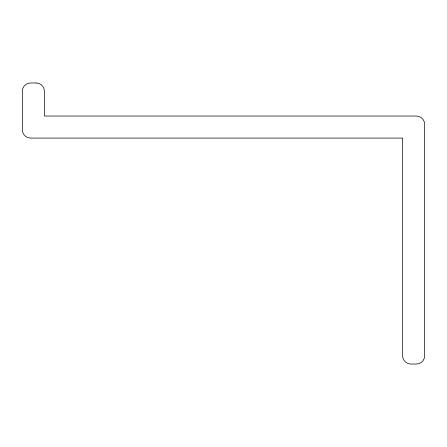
<?xml version="1.0" encoding="UTF-8"?>
<svg xmlns="http://www.w3.org/2000/svg" width="447" height="447" viewBox="0 0 447 447"><rect width="100%" height="100%" fill="white"/><g stroke="black" fill="none" stroke-linecap="round" stroke-linejoin="round"><path stroke-width="0.67" d="M36.129 82.969L30.614 82.969A8.264 8.264 0 0 0 22.35 91.238L22.35 129.814A8.264 8.264 0 0 0 30.614 138.078L402.607 138.078L402.607 355.762A8.264 8.264 0 0 0 410.871 364.031L416.386 364.031A8.264 8.264 0 0 0 424.65 355.762L424.65 124.305A8.264 8.264 0 0 0 416.386 116.036L44.393 116.036L44.393 91.238A8.264 8.264 0 0 0 36.129 82.969"/></g></svg>
